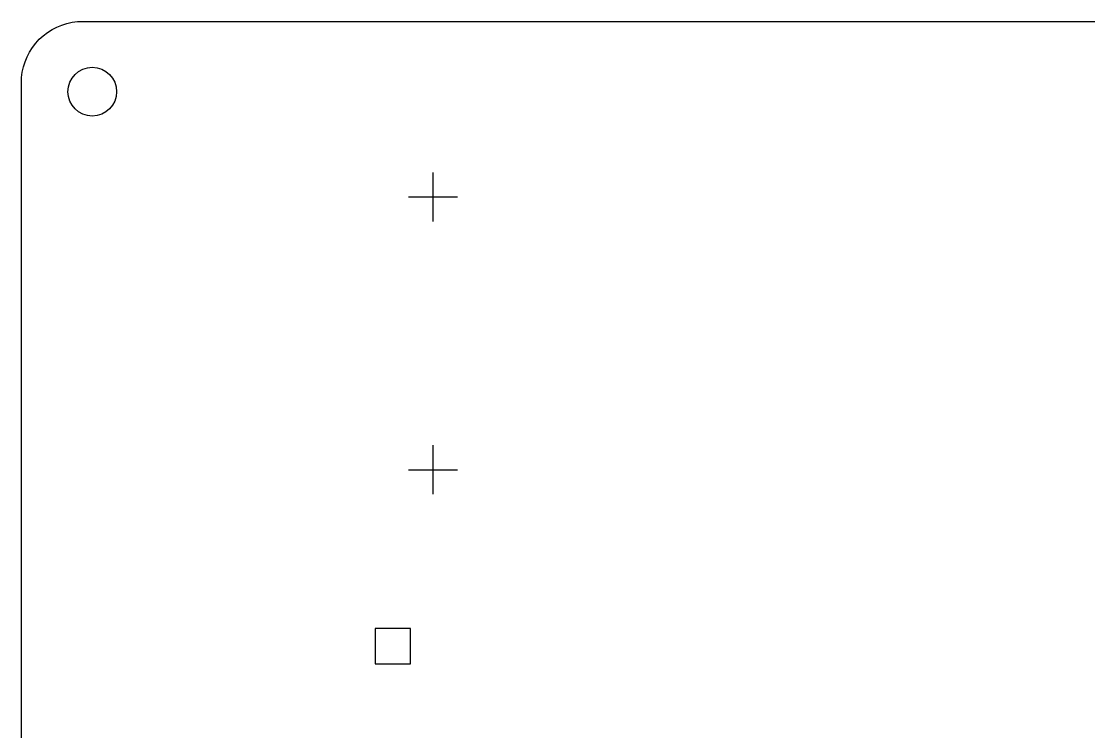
# Model space of a CAD drawing. Header units: millimetres. Extents: x -7 to 136, y -22 to 70.
# Drawn here: x -4.6 to 64.9, y 24.1 to 70.4 of the extents above; entities that cross this region are included whole.
import ezdxf

# ---------------------------------------------------------------- set-up
doc = ezdxf.new("R2010")
doc.units = ezdxf.units.MM
doc.layers.add('BLACK', color=250, linetype='CONTINUOUS')

msp = doc.modelspace()

# ---------------------------------------------------------------- linework, layer by layer
at = {"layer": 'BLACK', "linetype": 'CONTINUOUS'}
for p, q in [((-1.987231, 70.142994), (-1.654424, 70.247931)), ((-1.654424, 70.247931), (-1.313738, 70.323463)), ((-1.313738, 70.323463), (-0.967765, 70.369014)), ((-0.967765, 70.369014), (-0.619139, 70.384239)), ((-0.619139, 70.384239), (-0.619139, 70.384186)), ((-0.619139, 70.384186), (132.1, 70.384186)), ((-3.190305, 69.448383), (-2.91346, 69.660818)), ((-2.91346, 69.660818), (-2.619153, 69.848316)), ((-2.619153, 69.848316), (-2.309625, 70.00945)), ((-2.309625, 70.00945), (-1.987231, 70.142994)), ((-3.895762, 68.678496), (-3.683333, 68.955346)), ((-3.683333, 68.955346), (-3.447582, 69.212627)), ((-3.447582, 69.212627), (-3.190305, 69.448383)), ((-4.244383, 68.074654), (-4.083255, 68.384186)), ((-4.083255, 68.384186), (-3.895762, 68.678496)), ((-4.482851, 67.419449), (-4.37792, 67.752257)), ((-4.37792, 67.752257), (-4.244383, 68.074654)), ((-4.603921, 66.732788), (-4.558376, 67.078761)), ((-4.558376, 67.078761), (-4.482851, 67.419449)), ((-4.619139, 66.384186), (-4.603921, 66.732788)), ((-4.619139, -0.5), (-4.619139, 66.384186)), ((22.195, 60.54), (22.195, 57.34)), ((20.595, 58.94), (23.795, 58.94)), ((22.195, 42.76), (22.195, 39.56)), ((20.595, 41.16), (23.795, 41.16)), ((20.72906, 30.80906), (18.43094, 30.80906)), ((18.43094, 30.80906), (18.43094, 28.51094)), ((20.72906, 28.51094), (20.72906, 30.80906)), ((18.43094, 28.51094), (20.72906, 28.51094))]:
    msp.add_line(p, q, dxfattribs=at)
at = {"layer": 'BLACK'}
msp.add_circle((0, 65.8), 1.5875, dxfattribs=at)

doc.saveas('drawing.dxf')
